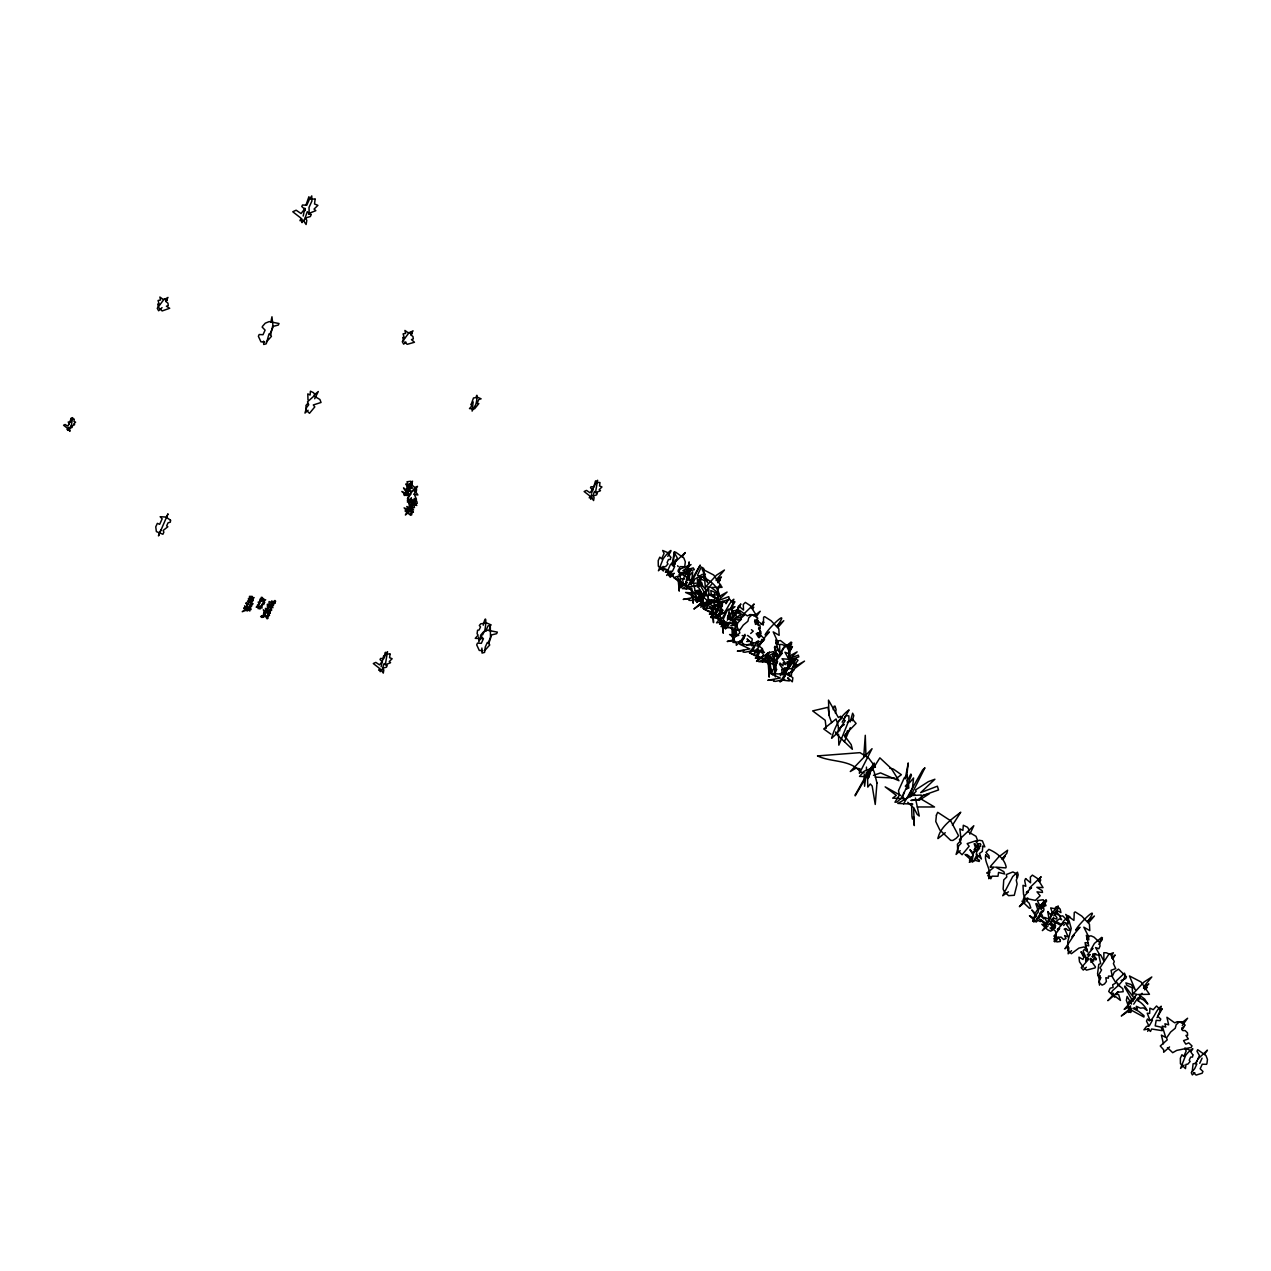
<?xml version="1.0" encoding="UTF-8"?>
<svg xmlns="http://www.w3.org/2000/svg" width="1271" height="1271" viewBox="0 0 1271 1271"><rect width="100%" height="100%" fill="white"/><g stroke="black" fill="none" stroke-linecap="round" stroke-linejoin="round"><path stroke-width="1.5" d="M757.135 649.799L757.135 654.946L760.741 658.394L768.288 652.801L773.435 651.61L775.628 653.389M714.477 596.655L714.477 595.813M866.457 770.846L866.457 767.08M1088.405 942.875L1085.053 942.669L1085.99 946.657M775.231 674.313L773.404 665.527L774.595 656.17L776.517 655.328L774.659 646.415L776.502 646.637L779.79 653.04L779.647 644.461L782.253 644.54L786.781 646.589L790.117 653.358L789.227 655.328L791.547 660.348L786.908 662.064L788.052 667.974L784.286 667.847L784.239 669.928L781.665 669.467L782.221 673.217L780.299 675.743M865.964 756.293L865.281 735.289L863.756 756.626M716.542 610.064L716.622 608.682M482.535 635.007L484.68 630.623C486.094 626.079 486.761 610.541 483.218 625.221M866.298 772.561L864.582 786.256L864.248 774.404M791.754 671.644L791.356 675.918L786.749 673.249M270.898 321.913L271.962 316.781L272.884 325.154L270.802 334.114L270.405 334.988L269.023 333.876L266.243 343.806L263.701 344.473L263.605 341.121M489.224 630.511L490.288 625.38L490.511 638.392L488.731 643.587L487.349 642.475L485.268 647.05L484.569 652.404L482.027 653.072L481.884 648.051M303.197 216.086L304.818 208.158L304.897 210.732L305.294 209.858M381.109 666.782L383.588 655.995L384.128 656.63L385.399 652.277L385.876 654.136L387.528 651.658L385.574 663.255L385.049 664.399L384.16 663.478L382.65 667.895L383.81 670.024L383.286 673.106L381.046 669.865L380.22 671.692L380.14 668.911M591.666 493.212L592.667 488.954L593.001 490.161M835.619 733.272L835.794 731.842M476.196 397.029C477.801 390.451 476.959 404.528 474.782 406.164L472.097 411.089L473.177 401.874M718.099 598.848L718.401 593.764L717.734 598.609M306.009 204.965L308.901 196.735L309.552 199.213L311.76 195.909L311.903 201.072L309.028 207.395L309.139 211.367L308.44 212.893L307.264 211.669L305.262 217.563L306.804 220.407L306.104 224.506L303.118 220.185L302.005 222.632L301.91 218.914M593.287 488.223L595.575 480.835L596.035 482.599L597.592 480.247L595.734 491.226L595.241 492.306L594.415 491.448L592.985 495.626L594.081 497.644L593.589 500.552L591.46 497.485L590.681 499.217L591.508 494.578M687.929 572.284L689.184 561.893L686.753 574.46M906.684 776.454L908.241 762.95L905.238 778.853M835.46 713.333L836.096 709.647L835.063 706.136L834.11 706.231L833.236 709.663M757.135 646.351L758.199 640.663M788.131 675.362L788.64 672.645M685.768 583.453L686.372 580.609M903.061 795.614L903.76 792.373M720.848 613.734L722.627 610.239M850.14 721.976L852.634 713.206L853.81 715.573L852.301 720.768M672.009 565.102L674.408 551.693L673.169 564.388L675.711 559.955L674.726 564.705M850.299 727.695L844.421 741.692M406.704 493.259L407.165 491.766M690.534 584.326L700.226 565.087L686.133 588.918M910.274 796.917L924.954 767.795L922.667 769.892L903.602 803.892M670.103 573.777L671.024 570.917M1192.23 1071.358L1193.088 1063.827L1196.011 1063.144L1199.427 1055.597L1196.996 1051.26L1197.695 1049.703L1205.957 1055.55L1207.45 1059.426L1206.957 1063.446L1206.56 1064.32L1202.239 1064.224L1200.158 1068.8L1202.954 1071.469L1202.159 1073.217L1196.122 1075.091L1193.533 1072.597M736.131 627L737.816 622.742L741.39 619.215L739.341 619.708L744.52 615.053L742.439 615.307L754.116 603.979L751.415 608.412M730.094 613.798L727.33 620.2M844.977 737.148L847.519 730.634M160.829 529.943L158.478 535.901L167.994 513.834L166.612 517.202M789.037 668.069L792.23 660.745L784.731 674.456L784.906 676.267L782.38 680.462L780.013 681.907L784.509 675.123L784.858 676.188M68.856 424.546L71.287 418.016L71.605 419.208L72.654 417.619L71.398 425.038L68.904 429.598L66.998 429.503L67.538 428.343L63.55 425.229L65.155 424.482L67.522 426.087L69.206 423.942L68.205 421.988L70.255 422.083L71.621 419.049L74.274 419.16L73.988 421.479L75.609 422.147L73.766 423.942L74.624 424.689L71.319 426.007L72.447 426.484L71.986 427.533L69.524 428.232M68.539 427.294L67.983 430.44L68.507 429.264L69.953 431.346L69.54 428.009M410.676 488.827L411.2 487.651C407.975 478.595 414.918 489.542 410.74 481.248L406.974 481.788L408.881 485.649L408.388 486.761L405.989 483.806L407.197 487.429L405.576 489.859L403.527 487.905L405.942 491.67L404.766 493.132L401.922 491.448L406.196 495.547L407.324 494.451L408.817 495.213M481.502 636.215L478.849 641.76L478.722 636.866M485.554 631.369L488.032 625.92L491.178 624.935L486.634 622.965L480.74 623.807L479.326 625.507L480.517 626.937L479.135 629.987L477.562 630.257L477.086 633.705L478.103 635.15L475.275 638.344L482.249 638.662M667.768 556.38C676.379 543.511 665.337 555.22 663.017 559.113L658.426 570.774L663.224 566.389M673.884 565.563L677.3 558.001L674.869 553.679L675.568 552.107L683.83 557.969L685.323 561.846L684.831 565.849L684.434 566.723L680.096 566.628L678.031 571.219L680.827 573.888L680.033 575.636L673.995 577.495L671.406 575.016M673.582 573.793L672.597 575.97L668.768 575.652M697.445 575.35L701.242 566.993L703.737 568.423L704.611 579.433M697.366 587.186L698.955 583.707M697.795 593.907L699.193 590.824M703.356 605.584L704.341 603.423L714.795 609.127M705.627 603.868L706.072 602.883M706.438 608.332L707.836 605.25M719.45 580.942L720.578 577.495L717.051 579.687M719.72 613.686L721.277 610.255L721.324 604.964L718.703 607.411L718.925 609.095L716.526 609.651M720.307 624.347L721.42 621.916L716.542 622.854L719.084 619.549L722.055 618.627L725.106 613.194L723.533 613.242C727.663 609.079 728.823 602.788 733.812 599.245L732.731 603.026L734.892 601.755L730.666 609.413M726.377 622.297L725.932 623.298L728.712 625.952M726.742 627.747L729.522 622.17M731.079 620.725L733.303 610.652L730.031 614.529L730.062 616.642L727.282 618.024M737.514 624.109L730.904 625.554L736.259 625.078M751.939 645.684L753.338 642.602M758.898 636.866L760.582 633.165L759.025 627.556M759.232 651.054L753.798 651.213M762.521 661.969L767.779 652.96M767.207 654.184L765.65 657.615L772.911 658.823L773.165 660.03L771.29 660.952L764.491 660.173L761.71 657.504L763.378 654.422M776.2 644.032L776.057 642.459L778.233 644.54L777.868 640.918L780.442 640.552L788.989 647.177L789.386 650.816L788.195 653.437L784.954 652.245L788.957 659.331L782.03 658.759L785.764 663.541L785.271 664.638L783.27 662.715L782.968 665.797L779.965 663.001M772.339 660.412L768.844 660.412M782.396 674.822L785.287 669.944L796.107 659.125L798.045 660.237L791.563 668.943M789.863 661.365L794.121 662.954M867.934 778.694L870.238 773.61M908.86 788.052L907.859 786.606L905.27 786.193L907.224 784.064L907.192 775.246L904.237 777.947L898.502 790.626L899.391 795.074L894.975 802.192L896.913 802.112L902.378 797.124L911.434 775.326L910.862 774.071L907.24 780.871M976.207 854.7L976.779 851.665L979.655 848.154M1041.013 908.511L1046.605 901.091L1046.081 899.646L1040.377 905.445L1043.539 902.521L1038.582 909.575L1038.153 912.228L1033.021 918.472L1036.501 915.247L1032.64 921.284L1034.229 920.268L1033.784 922.047L1040.139 916.248L1036.929 918.504L1042.649 910.719L1039.614 913.484M1058.155 937.235L1056.868 940.063L1054.914 941.859L1053.993 941.191L1057.281 937.347L1056.423 936.886L1053.977 939.11L1056.074 935.202L1053.961 936.266L1059.649 928.466L1057.329 929.562L1063.97 922.46L1061.905 923.779L1063.509 921.189L1068.895 916.169L1069.817 916.709L1066.925 919.966L1068.244 919.283L1067.862 921.92M1086.832 939.333L1086.689 937.76L1088.866 939.841L1088.389 936.139L1083.829 927.179L1089.787 930.626L1089.454 924.192L1081.764 916.073L1075.266 911.927L1074.265 912.467L1073.916 920.395L1065.686 914.405L1069.149 920.982L1071.215 928.466L1067.767 941.652L1067.767 950.247L1071.374 953.695L1078.92 948.102L1084.068 946.911L1087.356 949.58M1133.7 1004.169L1137.354 998.641M1146.823 987.901L1147.22 987.027L1144.567 989.807M1147.681 1031.305L1148.793 1028.875L1143.916 1029.828L1146.474 1026.507L1149.429 1025.602L1152.479 1020.168L1150.906 1020.2C1155.037 1016.053 1156.213 1009.746 1161.201 1006.219L1160.105 1010L1162.266 1008.713L1157.007 1017.674M1199.729 1063.319L1202.064 1058.171M759.168 636.914L760.9 633.387M759.137 637.565L760.249 635.373M717.702 589.998L720.53 584.517M687.325 575.97L690.916 569.233L685.323 584.453L688.104 587.123M726.027 603.741L728.188 599.705L726.678 601.088M1137.895 1000.865L1139.992 997.036L1139.245 997.735M717.305 588.966L719.005 585.899M788.957 651.864L792.453 646.51L788.926 653.151M1111.49 956.189L1113.396 952.742L1108.693 954.489L1099.939 967.962L1101.576 969.916L1098.287 975.747L1100.321 975.826L1099.399 977.907L1100.94 977.59L1098.938 981.291L1099.526 985.184M718.02 604.996L719.704 602.025L715.78 613.575L718.56 616.244M788.671 650.657L790.943 646.717L789.879 646.828M1112.84 958.906L1115.112 954.966L1111.728 958.191M408.436 512.149L412.328 508.305L409.929 510.164L414.696 502.871L412.185 505.254L415.887 500.361L414.87 500.615L415.538 499.201L410.755 504.698L412.535 503.586L405.37 514.977L408.769 512.277M1132.064 1008.316L1128.775 1012.447L1129.76 1010.286L1121.276 1015.99L1130.094 1008.57L1130.602 1007.474L1128.441 1008.729L1130.618 1006.044L1124.184 1009.396A9.977 1.541 -46.3 0 1 1132.954 1000.881L1135.416 997.322L1127.87 1003.121L1137.148 994.383L1133.303 993.557L1143.932 982.102L1151.812 976.97L1143.63 986.82M752.702 609.047L753.798 607.204M1027.715 897.834L1026.65 900.551M1039.726 881.772L1040.806 879.913M266.306 342.09L271.422 336.37L270.008 333.828L273.44 326.282L278.301 325.074L279.016 323.517L269.166 321.611L265.274 323.168L262.573 326.25L262.176 327.108L265.099 330.126L263.018 334.702L259.173 334.527L258.378 336.275L260.952 341.835L264.527 342.01M484.632 650.688L489.732 644.969L488.334 642.427L491.75 634.88L496.627 633.689L497.326 632.116L487.492 630.209L483.6 631.766L480.899 634.849L480.502 635.722L483.425 638.725L481.344 643.317L477.483 643.126L476.704 644.874L479.278 650.434L482.853 650.609M1003.169 859.45L1005.282 855.891L1001.866 859.005L1006.791 853.365L1007.601 850.22L998.752 856.892L990.506 866.298L990.109 867.172L994.208 867.076L986.773 873.145L989.902 872.017L987.758 875.751L989.934 876.084L988.759 878.706L990.776 876.863M712.856 596.639L714.683 593.573M730.428 620.645L740.834 603.932L732.08 620.184M700.321 595.352L697.779 599.547L695.412 601.008L699.908 594.208L700.321 595.352L700.988 592.254M744.313 637.438L741.771 641.617L739.404 643.078L743.9 636.294L744.313 637.438L744.981 634.324M754.466 647.146L751.924 651.324L749.556 652.786L757.452 656.916L755.308 658.171L762.981 658.537L760.503 657.043M1063.716 925.51L1064.399 924.382M872.033 770.29L879.866 757.866L891.432 768.669L898.947 780.728L880.517 772.911L873.495 775.358M721.849 609.031L716.59 618.04L720.53 614.449M758.946 637.661L760.757 634.849M788.497 668.196L793.93 659.76L795.201 660.173L792.77 667.783L804.527 661.111L794.947 668.324L792.008 672.168M314.7 398.744L318.29 391.532L314.573 394.661M969.805 834.157L973.824 825.721L959.446 839.464L961.13 843.324L958.795 845.739L956.078 854.446L960.225 850.664M755.435 624.426L757.437 621.392M1090.899 962.338L1092.853 959.414M675.028 563.085L673.09 566.199L674.71 566.373L672.629 570.965L669.182 575.128L670.198 577.32L672.661 575.08M1197.155 1060.681L1195.217 1063.795L1196.837 1063.97L1194.756 1068.546L1191.308 1072.724L1192.325 1074.916L1194.788 1072.66M789.005 647.876L791.611 644.016L789.529 645.938L791.801 642.522L791.023 642.093L783.778 648.131L780.394 654.104L782.364 653.056L776.565 660.269M1098.827 944.353L1102.243 939.333L1100.162 941.239L1102.434 937.823L1101.655 937.394L1094.41 943.432L1091.026 949.405L1092.996 948.357L1087.261 954.966L1090.311 954.616L1086.022 959.049L1085.577 960.098L1087.483 958.334L1085.799 961.273L1088.627 958.699L1088.135 959.827L1081.224 967.708L1083.273 970.059L1086.34 967.247M1016.578 877.387L1018.23 875.052L1017.467 872.16L1012.717 876.593L1002.692 895.737L1008.427 891.813M755.991 617.071L760.233 611.256L753.989 616.197L753.782 614.91L751.606 615.228L748.81 617.77L747.872 621.281L743.265 625.078L739.182 630.94L739.849 632.91L732.89 639.027L736.29 642.856L736.322 645.303L743.63 638.646M1182.3 1025.49L1187.607 1018.23L1181.363 1023.155L1181.172 1021.868L1178.98 1022.186L1176.183 1024.744L1175.246 1028.239L1170.639 1032.036L1166.556 1037.914L1167.223 1039.869L1160.264 1045.985L1163.664 1049.814L1163.696 1052.261L1169.542 1046.939M411.391 497.676L409.214 501.298L407.371 502.013L409.484 499.551L407.371 500.679L408.706 498.184L407.356 498.868L410.994 493.863L409.516 494.578L415.252 487.301L417.508 486.348L415.665 488.429L416.507 487.985L416.268 489.685L414.028 491.257M845.136 720.689L836.334 733.955L831.615 738.244C834.618 727.743 839.781 716.431 849.076 709.917L844.198 718.878L844.532 720.578M1038.439 881.137L1041.124 876.688L1029.462 888.016L1031.544 887.778L1026.364 892.433L1028.414 891.924L1024.839 895.451L1023.155 899.725L1026.475 898.359L1019.374 906.7L1025.236 901.838M410.74 483.441L403.956 495.039L404.972 494.371L404.686 495.515L408.769 491.242M1181.776 1029.732L1183.873 1027.047L1181.966 1027.858M675.791 561.401L685.291 552.567L682.209 556.825M1197.918 1058.981L1207.418 1050.148L1204.336 1054.422M719.577 579.29L721.42 576.986L716.209 580.64M1053.77 915.898L1056.916 911.72L1054.31 914.199M1092.186 956.491L1094.617 953.536M716.256 579.846L724.438 570.012L716.542 575.143L705.913 586.582L709.774 587.424M952.44 825.229L960.749 812.217C951.868 819.096 939.984 826.976 937.95 838.59L945.259 832.727M1191.134 1051.228C1197.187 1044.269 1185.541 1053.675 1185.144 1056.694L1180.552 1068.355L1184.159 1065.066M409.341 487.571L412.011 484.124L409.31 486.857L412.551 481.185L408.992 485.125L410.93 483.028M1041.044 909.623L1045.223 904.253L1042.331 907.017M1054.422 912.975L1058.791 907.78L1057.202 908.177L1058.235 905.969L1050.752 914.564L1053.532 912.832L1049.401 918.123L1050.767 917.614L1050.291 918.901L1047.082 921.952L1049.496 920.363L1048.591 921.936L1044.571 925.574L1047.59 923.652L1042.347 930.61L1048.098 925.987M978.972 847.805L975.937 851.395L980.815 844.707L980.163 843.531L978.368 844.214L974.094 849.711L975.365 849.076L972.935 853.572L973.236 855.256L969.471 860.26L972.696 857.099L972.633 859.021L969.28 862.262L971.791 861.007L972.124 862.04L979.591 855.24L975.016 858.449L977.24 854.35M734.781 631.131L732.604 634.245L735.416 631.687M414.791 493.291L413.901 494.34L414.711 493.911M1139.722 995.956L1142.089 993.271M838.463 721.102L842.196 718.051L840.671 716.24L838.367 717.511L828.501 700.114L828.994 715.335M259.904 607.602L258.188 608.698L258.235 606.346L256.202 607.157L257.965 605.743L257.33 605.203C264.4 600.277 254.963 605.647 260.905 601.04L259.745 601.088L263.065 598.816L264.32 599.308L262.716 600.246L265.671 599.785L262.954 601.93L264.781 602.327L262.922 603.534L263.717 603.646L259.745 606.696L260.047 609.063L258.474 607.967L258.95 605.314M307.836 403.336L305.977 405.433L306.216 410.168L309.489 413.297L314.795 406.911L313.286 404.956L321.039 402.478L319.927 399.491L314.112 396.091M959.907 841.466L957.413 844.246L957.73 850.569L962.099 854.748L969.169 846.232L967.152 843.61L977.51 840.306L976.001 836.318L968.264 831.79L969.106 829.915L967.533 827.294L963.307 825.244L962.91 830.392L959.827 828.851L961.146 840.067M1051.467 920.14L1053.611 917.757M268.864 614.338L270.215 612.844L268.308 613.543L270.421 611.748L267.974 612.257L269.5 615.514L267.403 613.464L268.467 616.514L267.148 616.419L268.07 618.214L267.117 618.818L263.59 613.369L267.101 611.065L265.718 609.286L268.721 608.396L269.42 606.855L267.72 606.124L274.917 600.5L275.648 601.294L272.169 604.011L275.251 602.899L271.692 605.012L271.311 605.854L273.011 605.632L270.358 607.967M790.355 672.407L791.738 670.866M778.472 626.873L783.778 620.693L777.137 625.983C791.801 605.425 766.778 629.78 765.11 634.928L769.384 631.957L762.235 640.362L761.377 641.617L763.442 639.742L754.307 653.501L757.135 651.102L758.247 652.595L757.516 658.505M906.7 789.196L908.654 787.051L908.606 783.857L913.563 777.963L912.419 788.338L909.083 795.694L921.237 795.01L921.427 797.251L918.027 799.824L911.418 800.476M1089.104 922.174L1094.41 916.01L1087.769 921.284C1102.434 900.742 1077.411 925.081 1075.743 930.229L1080.016 927.258L1072.867 935.663L1072.009 936.934L1074.074 935.043L1064.939 948.802L1067.767 946.402L1068.879 947.896L1068.148 953.806L1071.564 950.692M1092.79 956.968L1095.888 953.584M707.534 596.655L708.821 595.257L708.805 589.442L706.851 591.222L703.054 599.578L703.641 602.518L700.734 607.22L706.342 603.217M842.165 722.214L845.708 715.541L848.869 715.875L848.98 720.244L838.828 745.171L838.526 734.209M1092.25 956.793L1094.728 954.14M776.2 665.909L770.591 672.391L772.641 674.758L775.707 671.946M777.534 661.524L775.389 663.748L774.945 664.797L776.851 663.033L775.66 665.813M1143.598 987.599L1148.809 983.961L1143.55 988.282M705.437 574.031L697.366 581.483L701.052 580.069M711.728 584.183L703.085 594.447L707.184 594.351M714.683 600.087L702.609 608.015L712.507 608.475M732.35 622.107L734.988 619.501L734.638 618.516L741.676 613.972M717.686 582.674L719.767 580.64M1118.067 991.92L1107.835 1000.674L1112.951 995.145L1113.555 993.318L1110.886 993.271L1112.618 990.57L1117.463 986.248L1118.194 984.056L1116.288 981.927L1116.78 980.449L1124.533 973.141L1125.073 975.429L1123.802 979.242L1118.83 985.025L1119.497 986.375M1048.559 924.653L1053.214 920.204L1052.34 920.617M750.684 633.482L753.242 631.163L751.431 629.701M162.053 307.63L158.621 310.775L157.27 308.313L163.514 299.972L167.994 297.43L165.786 301.195L166.517 300.877M308.09 410.247L304.976 413.075L306.565 407.53L308.758 404.734L307.503 401.843L313.937 396.075L314.747 394.677L313.572 392.707L310.41 391.182L310.108 395.043L307.789 393.883L307.995 399.952M405.942 342.074L403.654 344.155L402.303 341.692L408.547 333.367L413.027 330.81L410.819 334.591L411.566 334.273M414.839 492.179L415.538 490.67M671.056 572.172L666.64 575.413L669.086 571.728L667.72 570.52L670.405 564.61L672.343 562.831L673.694 565.738M687.484 582.483L680.43 587.806L683.337 583.103L682.749 580.164L686.547 571.791L688.501 570.012L688.517 575.827L687.23 577.241L689.597 578.464M704.642 592.365L700.496 596.163L708.503 588.441M703.308 603.757L701.401 605.489L702.386 603.328L693.902 609.016L702.72 601.612M703.753 604.138L701.735 605.981L702.927 603.375L700.75 603.026L702.895 599.308L699.765 600.42L705.834 594.955M717.94 611.605L710.632 617.484L713.079 613.814L711.712 612.606L714.397 606.68L716.336 604.901L717.686 607.808L716.431 609.095L718.56 608.459M726.647 622.631L721.038 626.635L723.946 621.932L723.358 618.993L727.155 610.636L729.109 608.857L728.95 614.687L727.838 616.07L730.205 617.293M763.871 655.534L756.563 661.413L759.009 657.743L757.643 656.535L760.328 650.609L762.266 648.83L763.617 651.737L762.362 653.024L764.491 652.388M763.823 660.777L766.461 658.378L769.384 652.039M755.514 642.808L757.119 641.426M785.971 671.93L787.798 668.896L792.04 668.53L793.835 669.992L788.211 674.25L792.866 677.761L792.31 681.828L787.686 677.761L789.339 680.938L784.255 680.35M731.524 609.603L735.019 606.68L730.936 607.745M721.912 622.139L719.529 623.966L727.203 624.315L724.963 622.282M789.212 661.524L790.8 660.316L790.705 659.252L789.577 659.538M896.77 778.122L901.377 774.722L893.37 769.066L889.7 768.161M1065.448 928.529L1064.177 929.196M761.027 624.283L763.919 622.282L762.521 622.234M774.309 655.693L777.455 653.532M844.341 724.581L841.354 726.615L836.493 734.114L852.364 749.286L851.173 744.584L844.357 735.496L856.098 723.437L852.38 719.1L847.328 722.548M702.466 574.238L694.03 579.671L694.379 580.656L691.742 583.278L682.305 588.6L692.202 589.061M714.334 599.102L727.091 592.064L717.67 600.913L728.728 596.655L729.49 599.134L718.226 603.105L715.986 600.897L713.079 601.199L708.932 599.34L710.108 602.2L706.708 600.675L706.215 601.771L715.287 607.602M788.052 656.869L797.124 651.864L790.419 658.156L798.283 655.137L798.824 656.885L790.832 659.713L794.502 658.696L791.055 660.92M918.949 800.38L929.308 793.803L921.491 795.964L938.538 789.942L937.378 786.209L920.633 792.627L934.9 779.234L928.37 781.649L915.581 789.895L916.105 791.372L912.117 795.344L897.819 803.415L912.8 804.114M746.649 644.969L763.903 640.473L764.586 638.948L761.408 635.897L758.39 637.184L756.181 633.673L760.979 631.957L758.549 628.43L760.233 628.398L760.074 625.856L757.723 623.6L755.482 623.648L754.593 621.583L757.802 618.199L754.863 615.371L749.89 614.719L747.348 615.879L739.547 610.302L741.295 617.897L737.514 616.8L738.372 620.137L734.908 619.072L738.308 630.448L735.448 628.923M730.634 623.06L722.913 627.445L732.811 627.906M718.544 604.805L723.056 602.422M756.102 643.539L754.307 646.971M775.326 652.436L769.177 655.455L767.382 657.981L758.692 661.667L768.59 662.127M681.367 574.937L683.258 574.031L682.988 572.824L678.65 572.22M979.973 846.613L980.783 846.232M259.618 606.982L260.968 606.76M1121.165 980.481L1125.677 978.527L1126.471 976.779L1118.464 969.122L1114.254 972.124L1112.189 976.668L1115.906 982.928L1112.681 984.771L1113.078 987.488L1110.187 988.203L1108.709 991.475L1114.667 997.179L1115.112 996.226L1120.466 1000.42L1118.575 994.415L1116.081 994.494L1117.066 992.317L1123.183 991.714L1122.754 988.663L1117.416 984.215M671.152 574.587L674.297 573.285M719.879 614.703L712.761 617.738L720.673 618.103M684.195 573.571L688.612 571.41L683.655 572.363L694.331 569.678L693.251 567.899L682.813 570.79L691.027 564.594L679.254 569.44L679.731 570.155M266.545 615.784L261.921 617.484L265.083 615.386L260.619 616.705L265.814 613.512L263.605 613.353L265.274 614.91L263.335 609.746L266.211 612.288L265.432 608.38L267.418 609.81L267.418 604.186L268.801 607.443L269.087 601.548L270.85 602.311L271.835 600.849L273.424 602.772L273.472 605.441L272.169 604.17L271.374 604.853L272.852 607.808L270.898 605.949L270.898 610.064L268.801 610.128L269.96 612.797L268.324 611.144L267.863 612.257L271.819 609.985L268.435 611.224L271.279 608.237M592.953 495.96L596.592 494.912L597.291 493.37L595.622 492.655L600.5 490.717L599.229 489.605L601.961 486.952L599.562 485.967L599.991 482.535L596.067 482.36L594.034 486.857L591.015 486.714L590.522 487.794L592.493 489.621L589.998 492.767L586.503 490.399L584.12 491.512L590.014 496.103L589.236 497.835L592.048 497.962M723.406 601.676L718.226 603.105L719.72 603.503A9.977 3.972 47.6 0 0 711.283 594.192L710.791 590.491L716.081 592.906L720.466 597.084L717.289 592.111L711.125 587.488L722.103 587.345L713.667 575L702.069 568.963L707.804 582.754L703.737 577.542L698.51 575.922L699.495 578.353L704.785 580.783L705.516 589.522L697.572 579.036L697.175 579.91L705.469 594.272M732.017 611.415L737.244 609.985L738.324 611.748L732.986 613.083M774.468 656.313L777.947 655.343M875.195 766.874L864.359 771.116L859.53 776.39L869.316 776.851M780.33 673.678L784.843 671.644L779.441 664.177M700.067 598.577L690.884 600.452L688.898 600.309L689.613 598.72L683.21 599.404L695.73 597.116L685.577 592.445L699.86 593.541M734.225 639.694L727.203 641.474L733.605 640.806L732.89 642.379L734.876 642.538L742.216 641.029M756.038 649.974L745.028 652.245L743.042 652.087L743.757 650.514L737.355 651.181L749.858 648.909L739.706 644.238L755.705 645.382M784.668 679.477L775.485 681.367L773.499 681.224L774.214 679.635L767.811 680.319L780.315 678.031L770.162 673.36L786.161 674.504M688.961 586.964L696.905 585.264L699.32 586.153M910.942 800.349L919.41 799.491L919.934 798.363L934.535 806.99L917.312 806.958M1088.5 936.219L1091.074 935.853L1094.077 937.172L1099.622 942.478L1100.019 946.117L1098.827 948.754L1095.586 947.546L1099.59 954.632M410.025 499.582L411.899 499.392L413.536 500.965L415.061 500.313L414.155 498.439L416.475 499.281L414.457 494.641L417.889 494.959L414.457 490.066L416.427 491.051L416.507 489.351L412.964 485.824L410.946 486.046L412.265 488.271L410.851 487.73L408.754 489.335L411.788 491.893L409.008 490.368L407.53 491.067L408.166 493.641L405.942 493.498L408.388 495.674L407.927 501.235L409.262 502.506L411.407 502.204L409.834 499.996M690.185 586.773L695.65 586.233L697.89 584.533L697.763 583.055L689.74 583.5L691.948 578.655L692.695 571.807L689.422 575.699L689.454 577.797L686.674 579.179M712.316 606.013L715.954 605.663L718.194 603.963L718.067 602.47L710.044 602.931M695.173 590.936L698.859 590.65M715.478 610.366L723.008 610.223M735.782 629.78L739.468 629.495M788.878 664.86L791.499 664.654M713.269 605.632L717.209 604.678L719.624 605.568M733.558 622.313L736.783 622.282M699.654 599.435L702.641 599.483M742.153 635.564L745.553 635.659M718.528 580.148L719.926 580.196M793.311 664.733L796.933 664.876L795.281 663.7M789.227 644.492L784.525 646.24L775.771 659.697L777.423 661.667L774.118 667.497L776.152 667.577L775.231 669.658L776.772 669.34L774.77 673.042L775.358 676.935M669.229 572.347L665.384 572.172L667.529 570.901L659.49 566.802L668.721 570.345M875.211 777.121L894.8 778.043M749.842 614.576L756.023 614.894L750.255 605.616L745.362 602.406L743.297 604.44L743.519 610.08L738.61 605.886L737.688 607.919L738.801 613.559L735.973 612.622L736.274 617.944M698.113 590.459L696.858 590.38L697.97 594.002M259.618 607.014L261.953 608.126L262.16 603.947L263.78 604.583L263.097 598.72L262.223 597.402L261.238 597.322L261.667 599.102L261.048 598.546C258.077 598.832 263.383 603.582 259.935 600.23L259.236 602.502L258.188 602.136L259.173 603.995M681.367 578.591L684.704 579.083M678.921 574.397L682.416 574.413L691.726 580.831L686.467 579.528M1098.827 955.252L1092.663 954.06L1096.396 958.842L1095.904 959.939L1093.902 958.016L1093.6 961.114L1090.597 958.302L1090.073 959.478L1095.475 966.945L1095.03 967.93L1086.419 970.154L1084.29 968.121M724.216 622.043L734.908 623.711L733.78 620.232L727.838 618.898L728.807 613.369L732.7 613.671L733.399 612.129L730.301 609.19L733.176 602.867L729.173 599.038L725.884 602.708L722.484 601.183L722.293 606.489L719.847 606.235L722.5 613.051L722.103 613.925L720.101 612.018L719.116 614.195L721.515 618.898L720.228 621.726L722.15 623.553M738.769 635.468L729.554 634.531L732.303 636.485M864.169 772.847L860.658 772.037C850.045 759.137 831.425 762.664 817.475 755.911L860.006 752.654L868.57 757.993L875.449 767.128M774.786 649.767L778.122 650.561L775.707 640.044L777.884 642.125L773.197 631.878L779.155 635.325L778.821 628.891L771.132 620.772L764.634 616.626L763.633 617.166L763.283 625.078L756.436 620.105M407.371 493.084L408.436 493.339M746.633 641.553L749.08 641.347L747.078 638.932L751.701 642.999L752.257 638.932L747.602 635.405M712.713 612.415L703.483 608.873L711.522 612.987L709.377 614.243L717.051 614.608L714.572 613.115M758.644 656.344L749.413 652.801L754.053 646.002L754.402 647.05M693.489 582.674L691.186 581.244L691.281 584.835M713.794 602.089L711.49 600.659M914.77 794.423L911.259 792.262L911.371 796.027M249.958 601.628L247.416 601.39L251.785 597.37L254.168 597.688L251.563 598.609L251.722 603.407L250.069 604.805L250.848 609.699L249.513 606.855L248.274 608.602L249.91 610.922L248.067 610.048L247.114 611.049L244.588 605.886L246.399 608.189L247.432 606.823L246.018 602.772L247.4 604.821L248.878 602.47L248.496 598.355L249.815 601.961M700.623 600.611L699.749 600.15L696.81 602.438A9.977 1.541 -46.3 0 1 705.58 593.922M723.231 621.312L714.572 616.514L719.688 620.423M900.932 795.582L885.172 786.86L896.309 795.376L892.687 798.14L904.317 798.681L902.06 796.615M830.996 734.225L823.719 728.95L836.064 718.973L838.367 726.329M728.696 617.674L735.718 622.901M703.61 593.335L708.265 596.846L707.709 600.913L704.245 597.863M761.583 639.408L763.394 640.87L757.754 645.112L762.409 648.639L761.853 652.706L757.23 648.639M731.794 620.089L732.811 620.979M1088.516 937.442L1086.34 935.345L1088.754 945.878L1085.418 945.068L1087.706 951.995L1084.417 949.31L1083.067 951.073L1086.673 958.985L1080.986 951.741L1083.829 957.46L1082.94 959.43L1078.968 957.174L1079.508 961.813L1083.21 967.104M689.39 588.346L691.964 590.808M709.695 607.76L712.268 610.223M729.999 627.191L732.573 629.653M765.778 661.397L768.351 663.859M1005.711 892.973L1008.538 895.674L1014.29 895.292L1017.118 884.028L1016.276 880.088L1017.753 876.831L1015.624 873.32L1012.908 871.938L1006.378 874.512L1006.807 876.942L1003.756 879.882L1003.121 889.112L1004.297 891.622M1147.618 1028.684L1150.493 1031.448L1151.59 1029.002L1162.282 1030.67L1161.154 1027.19L1155.212 1025.872L1156.197 1020.327L1160.073 1020.629L1160.773 1019.104L1157.69 1016.149L1160.55 1009.825L1156.546 1005.997L1153.258 1009.682L1149.874 1008.141L1149.667 1013.448L1147.22 1013.194L1149.874 1020.025L1149.477 1020.899L1147.475 1018.977L1146.49 1021.153L1148.905 1025.856M1167.429 1047.638L1172.704 1052.69L1176.676 1050.418L1191.277 1047.431L1191.976 1045.906L1188.782 1042.856L1185.779 1044.142L1183.555 1040.631L1188.353 1038.915L1185.938 1035.404L1187.607 1035.372L1187.464 1032.815L1185.096 1030.559L1182.856 1030.606L1181.966 1028.557L1185.176 1025.157L1182.237 1022.345L1177.264 1021.693L1174.722 1022.853L1166.921 1017.261L1168.669 1024.855L1164.887 1023.775L1165.761 1027.095L1162.282 1026.047L1165.698 1037.406L1161.392 1035.118L1163.458 1043.856M740.04 640.679L743.996 644.461M701.671 604.043L703.816 606.076L705.008 603.471L710.997 603.503L711.553 599.705L717.607 601.247L716.78 598.895L708.646 594.415L718.75 595.178L719.148 594.304C717.48 585.693 709.44 580.021 701.91 576.621L698.923 579.671L701.926 583.008L702.275 585.709L698.685 582.261L698.303 585.915L702.164 598.784M902.378 797.124L905.19 799.809M907.764 802.287L912.451 806.751M404.766 342.01L407.181 344.33L414.473 342.264L411.439 339.595L413.313 338.928L412.964 336.545L410.819 334.861L412.074 333.526L410.93 332.43L407.975 332.637L404.925 330.444L405.608 333.415L403.098 333.876L404.432 338.34L402.748 337.435L403.558 340.866M787.861 674.551L789.927 676.537M754.656 619.978L758.517 625.682M677.602 565.738L678.237 566.58M769.257 657.107L767.573 654.311L769.193 677.141L768.748 665.019L771.513 672.947L769.495 659.029M678.38 569.789L679.334 571.108M772.577 671.787L768.876 666.512L768.335 661.873L772.307 664.113L773.197 662.159L770.353 656.44L776.041 663.684L772.434 655.772L773.785 654.009L777.074 656.694L774.42 647.352M1132.858 1001.23L1124.549 986.868L1124.946 985.994L1132.89 996.496L1132.175 987.758L1126.869 985.311L1125.899 982.896L1131.126 984.501L1135.194 989.728L1129.458 975.937L1141.04 981.975L1149.477 994.303L1138.498 994.446L1144.678 999.07L1147.84 1004.042L1143.471 999.864L1138.165 997.449L1138.673 1001.151A9.977 3.972 47.6 0 1 1147.093 1010.461L1143.376 1007.855L1140.452 1008.157L1136.306 1006.314L1137.481 1009.158L1134.097 1007.649L1133.605 1008.729L1138.641 1011.319L1143.995 1015.64L1143.916 1017.038L1131.714 1010.381L1130.729 1012.542L1128.727 1010.636L1129.077 1008.173L1126.344 1000.325L1127.139 996.432L1131.571 1004.074M758.898 633.037L757.548 633.053L759.486 637.121M704.182 597.1L699.765 589.474L698.955 593.366L701.687 601.215M722.373 611.875L721.642 610.382L721.737 613.957M789.927 666.258L788.004 662.175L789.609 662.636L788.624 653.008M731.524 608.078L731.905 608.904M409.198 489.271L410.438 492.099M831.679 722.627L829.391 716.526L828.009 707.296L812.662 710.902L825.197 720.276L826.182 728.394M788.56 663.986L789.482 666.655M838.828 727.822L839.781 730.825M750.986 642.173L752.114 645.779M734.003 628.16L735.258 633.387M724.279 620.868L725.582 629.018L722.818 621.09L723.263 633.212L721.992 622.917M915.406 797.981L919.251 816.046L917.169 814.361L913.579 807.355L914.31 825.578L913.547 816.713L912.467 819.096L911.943 816.681L911.577 803.542M734.416 623.267L737.069 635.786L733.319 630.035L733.78 635.007M714.111 603.852L716.765 616.356L713.015 610.62L713.508 622.647L712.999 616.8L712.284 618.373L711.935 616.785L711.681 607.824M693.807 584.438L696.46 596.941L692.711 591.206L693.029 594.51M679.572 573.03L681.59 586.932L678.825 579.02L679.27 591.126L677.904 577.256M692.695 597.37L693.203 603.232L693.188 596.163M757.881 620.216L758.167 623.87M838.32 726.917L838.415 730.555M733.828 636.676L733.812 642.062L733.303 636.215L732.589 637.788L732.239 636.199L731.985 627.254M691.376 588.409L691.631 597.37M786.082 669.865L786.114 674.599M1099.415 979.56L1099.399 982.578L1102.068 985.136L1104.467 983.992L1106.39 981.466L1105.834 977.733L1108.407 978.177L1108.455 976.096L1112.22 976.223L1111.076 970.313L1115.716 968.597L1113.396 963.577L1114.286 961.623L1110.949 954.839L1106.421 952.789L1103.816 952.71L1103.959 961.289L1100.67 954.886L1098.668 954.521L1100.686 963.577L1098.764 964.419L1097.572 973.777L1099.415 979.56M1060.3 939.984L1060.284 941.477L1056.916 941.954L1054.851 939.968L1056.137 937.14L1055.55 931.293L1051.737 927.894L1053.866 928.704L1052.912 926.988L1055.216 928.116L1055.55 925.352L1054.231 924.081L1056.535 923L1060.872 925.383L1060.951 924.224L1056.153 921.38L1059.426 918.869L1061.619 919.727L1059.553 916.232L1062.731 915.883L1068.244 921.411L1068.133 924.065L1065.034 922.508L1070.42 930.165L1067.958 930.308L1066.353 928.783L1065.05 929.673L1068.196 936.934L1064.59 935.599L1065.988 938.538L1063.62 939.555L1061.047 937.092L1058.123 937.394L1060.3 939.984M859.72 768.717L859.403 773.419L872.049 748.698L850.299 771.529L855.86 768.24L859.72 768.717M876.974 783L875.242 804.432L872.176 786.05L870.301 783.953L867.807 787.099L867.521 777.216L871.556 770.099L873.304 770.099L874.178 771.894L876.974 783M982.769 846.264L982.34 851.395L979.433 853.492L981.419 859.021L978.225 855.685L975.842 858.02L979.48 860.324L979.194 861.452L975.111 860.34L972.998 861.659L964.991 854.541L967.04 854.605L971.155 857.718L973.332 855.478L969.932 849.663L973.395 853.318L976.128 849.679L974.158 843.69L975.493 844.023L978.384 849.219L978.162 844.294L976.096 841.831L979.163 840.258L982.356 840.814L984.818 846.836L982.769 846.264M170.536 520.204L170.346 522.159L168.042 522.826L166.644 525.876L167.851 526.75L163.133 530.484L163.864 532.199L162.926 534.265L156.365 531.596L155.761 526.845L157.35 523.366L159.669 524.303L162.148 518.854L160.162 516.725L165.961 517.043L170.536 520.204M936.409 815.14L935.774 821.511L939.793 829.931L950.692 840.353L952.885 840.449L956.285 838.209L958.556 835.746L950.676 820.78L937.696 812.312L936.409 815.14M985.692 854.97C983.992 862.437 991.682 869.285 988.695 876.768L990.824 878.801L992.015 876.18L998.005 876.227L998.561 872.414L1004.63 873.971L1003.804 871.62L995.67 867.14L1005.774 867.902L1006.171 867.029C1004.503 858.418 996.464 852.746 988.917 849.346L985.946 852.396L988.933 855.733L989.299 858.418L985.692 854.97M315.129 199.134L314.525 203.964L317.909 205.346L314.048 209.079L315.844 210.652L308.964 213.385L308.567 214.259L311.331 214.386L310.346 216.563L305.215 218.024L303.944 220.868L299.972 220.677L301.084 218.247L292.775 211.764L296.143 210.208L301.052 213.544L304.579 209.095L301.799 206.538L302.482 205.012L306.74 205.203L309.616 198.88L315.129 199.134M390.054 654.072L389.593 657.695L392.151 658.728L389.244 661.54L390.594 662.699L385.447 664.765L387.21 665.511L386.463 667.148L382.635 668.244L381.665 670.373L378.694 670.23L379.521 668.403L373.293 663.541L375.819 662.382L379.505 664.876L382.142 661.54L380.061 659.617L380.569 658.473L383.763 658.632L385.923 653.882L390.054 654.072M855.383 794.677L855.208 795.853L874.289 763.061L866.822 773.785L868.252 771.704L855.383 794.677M670.723 557.286L670.389 559.447L668.467 559.542L667.084 562.608L667.974 563.927L665.67 566.58L663.843 566.802L663.351 570.997L658.299 566.167L658.219 560.638L659.808 557.159L661.603 558.875L664.082 553.425L662.652 550.47L667.307 552.44L670.723 557.286M1192.849 1054.866L1192.516 1057.027L1190.609 1057.138L1189.211 1060.189L1190.101 1061.507L1187.797 1064.161L1185.97 1064.399L1185.478 1068.593L1180.425 1063.748L1180.362 1058.235L1181.935 1054.739L1183.73 1056.455L1186.208 1051.006L1184.794 1048.051L1189.434 1050.037L1192.849 1054.866M167.041 300.147L165.786 301.481L167.931 303.149L168.28 305.533L166.406 306.216L169.694 308.281L162.148 310.934L158.525 307.471L157.715 304.055L159.399 304.945L158.065 300.496L160.575 300.02L159.876 297.049L162.942 299.241L165.881 299.035L167.041 300.147M243.857 608.174L246.971 607.856L242.253 611.716L247.575 609.746L251.944 605.6L248.751 607.22L250.26 604.821L253.12 603.804L250.594 603.328L252.834 600.436L251.769 598.212L252.993 600.786L252.214 596.417L249.45 596.353L250.323 600.849L249.45 602.74L246.415 603.471L248.115 604.281L246.399 607.22L243.857 608.174M408.817 502.808L409.675 507.606L406.768 506.525L408.436 509.798L404.114 507.844L407.673 511.816L405.036 510.91L410.66 515.295L411.868 514.707L410.326 513.246L412.138 513.23L410.215 510.72L413.393 512.292L410.676 509.655L411.121 508.67L413.599 509.957L411.629 507.765L414.457 507.558L413.822 504.047L416.777 505.493L414.298 503.078L417.253 503.427L416.777 501.155L414.298 499.63L413.202 500.965L410.692 500.44L411.899 503.936L411.2 505.477L408.817 502.808M471.207 404.321L471.557 406.259L469.492 408.595L474.576 408.833L478.802 403.59L476.99 403.511L478.802 399.523L481.105 398.808L477.785 397.362L473.479 397.982L471.207 404.321M1025.618 878.611L1024.712 880.628L1025.824 886.284L1022.996 885.331L1023.505 894.228L1025.03 898.232L1023.791 900.948L1021.979 901.187L1029.383 908.272L1030.829 907.987L1029.24 903.3L1026.841 901.012L1027.826 898.819L1035.341 900.376L1040.155 895.737L1037.009 891.861L1042.506 892.449L1042.125 890.669L1036.866 887.301L1043.046 887.619L1037.263 878.325L1032.386 875.131L1030.32 877.165L1030.543 882.805L1025.618 878.611M1031.973 910.147L1035.754 916.026L1033.911 918.298L1029.462 915.692L1036.151 922.079L1037.899 920.363L1040.234 921.57L1042.045 920.935L1037.978 918.234L1040.171 915.358L1043.745 918.901L1040.822 912.292L1043.141 911.577L1043.968 909.75L1042.76 902.41L1045.112 905.937L1046.033 905.635L1043.237 899.757L1037.358 900.583L1040.345 906.62L1039.567 908.368L1036.85 903.602L1035.817 903.745L1037.708 909.401L1035.166 913.213L1031.973 910.147M1047.733 911.593L1049.083 919.092L1044.54 917.408L1047.129 922.524L1045.445 922.937L1040.393 919.473L1045.954 925.685L1041.823 924.255L1047.622 929.8L1050.624 931.119L1052.499 930.213L1050.1 927.909L1052.928 927.894L1049.925 923.969L1054.882 926.432L1050.64 922.301L1051.324 920.776L1055.216 922.778L1054.533 920.824L1052.118 919.362L1053.484 918.186L1056.535 919.028L1057.027 917.932L1054.962 914.85L1055.565 913.547L1060.173 915.787L1056.312 912.022L1057.822 911.037L1060.904 912.578L1060.173 909.019L1056.312 906.636L1054.58 908.717L1050.656 907.891L1052.547 913.372L1051.467 915.771L1047.733 911.593M681.304 583.294L678.921 585.121L686.61 585.486L673.964 577.67L681.304 583.294M701.608 602.708L699.225 604.535L706.898 604.901L694.268 597.1L701.608 602.708"/></g></svg>
